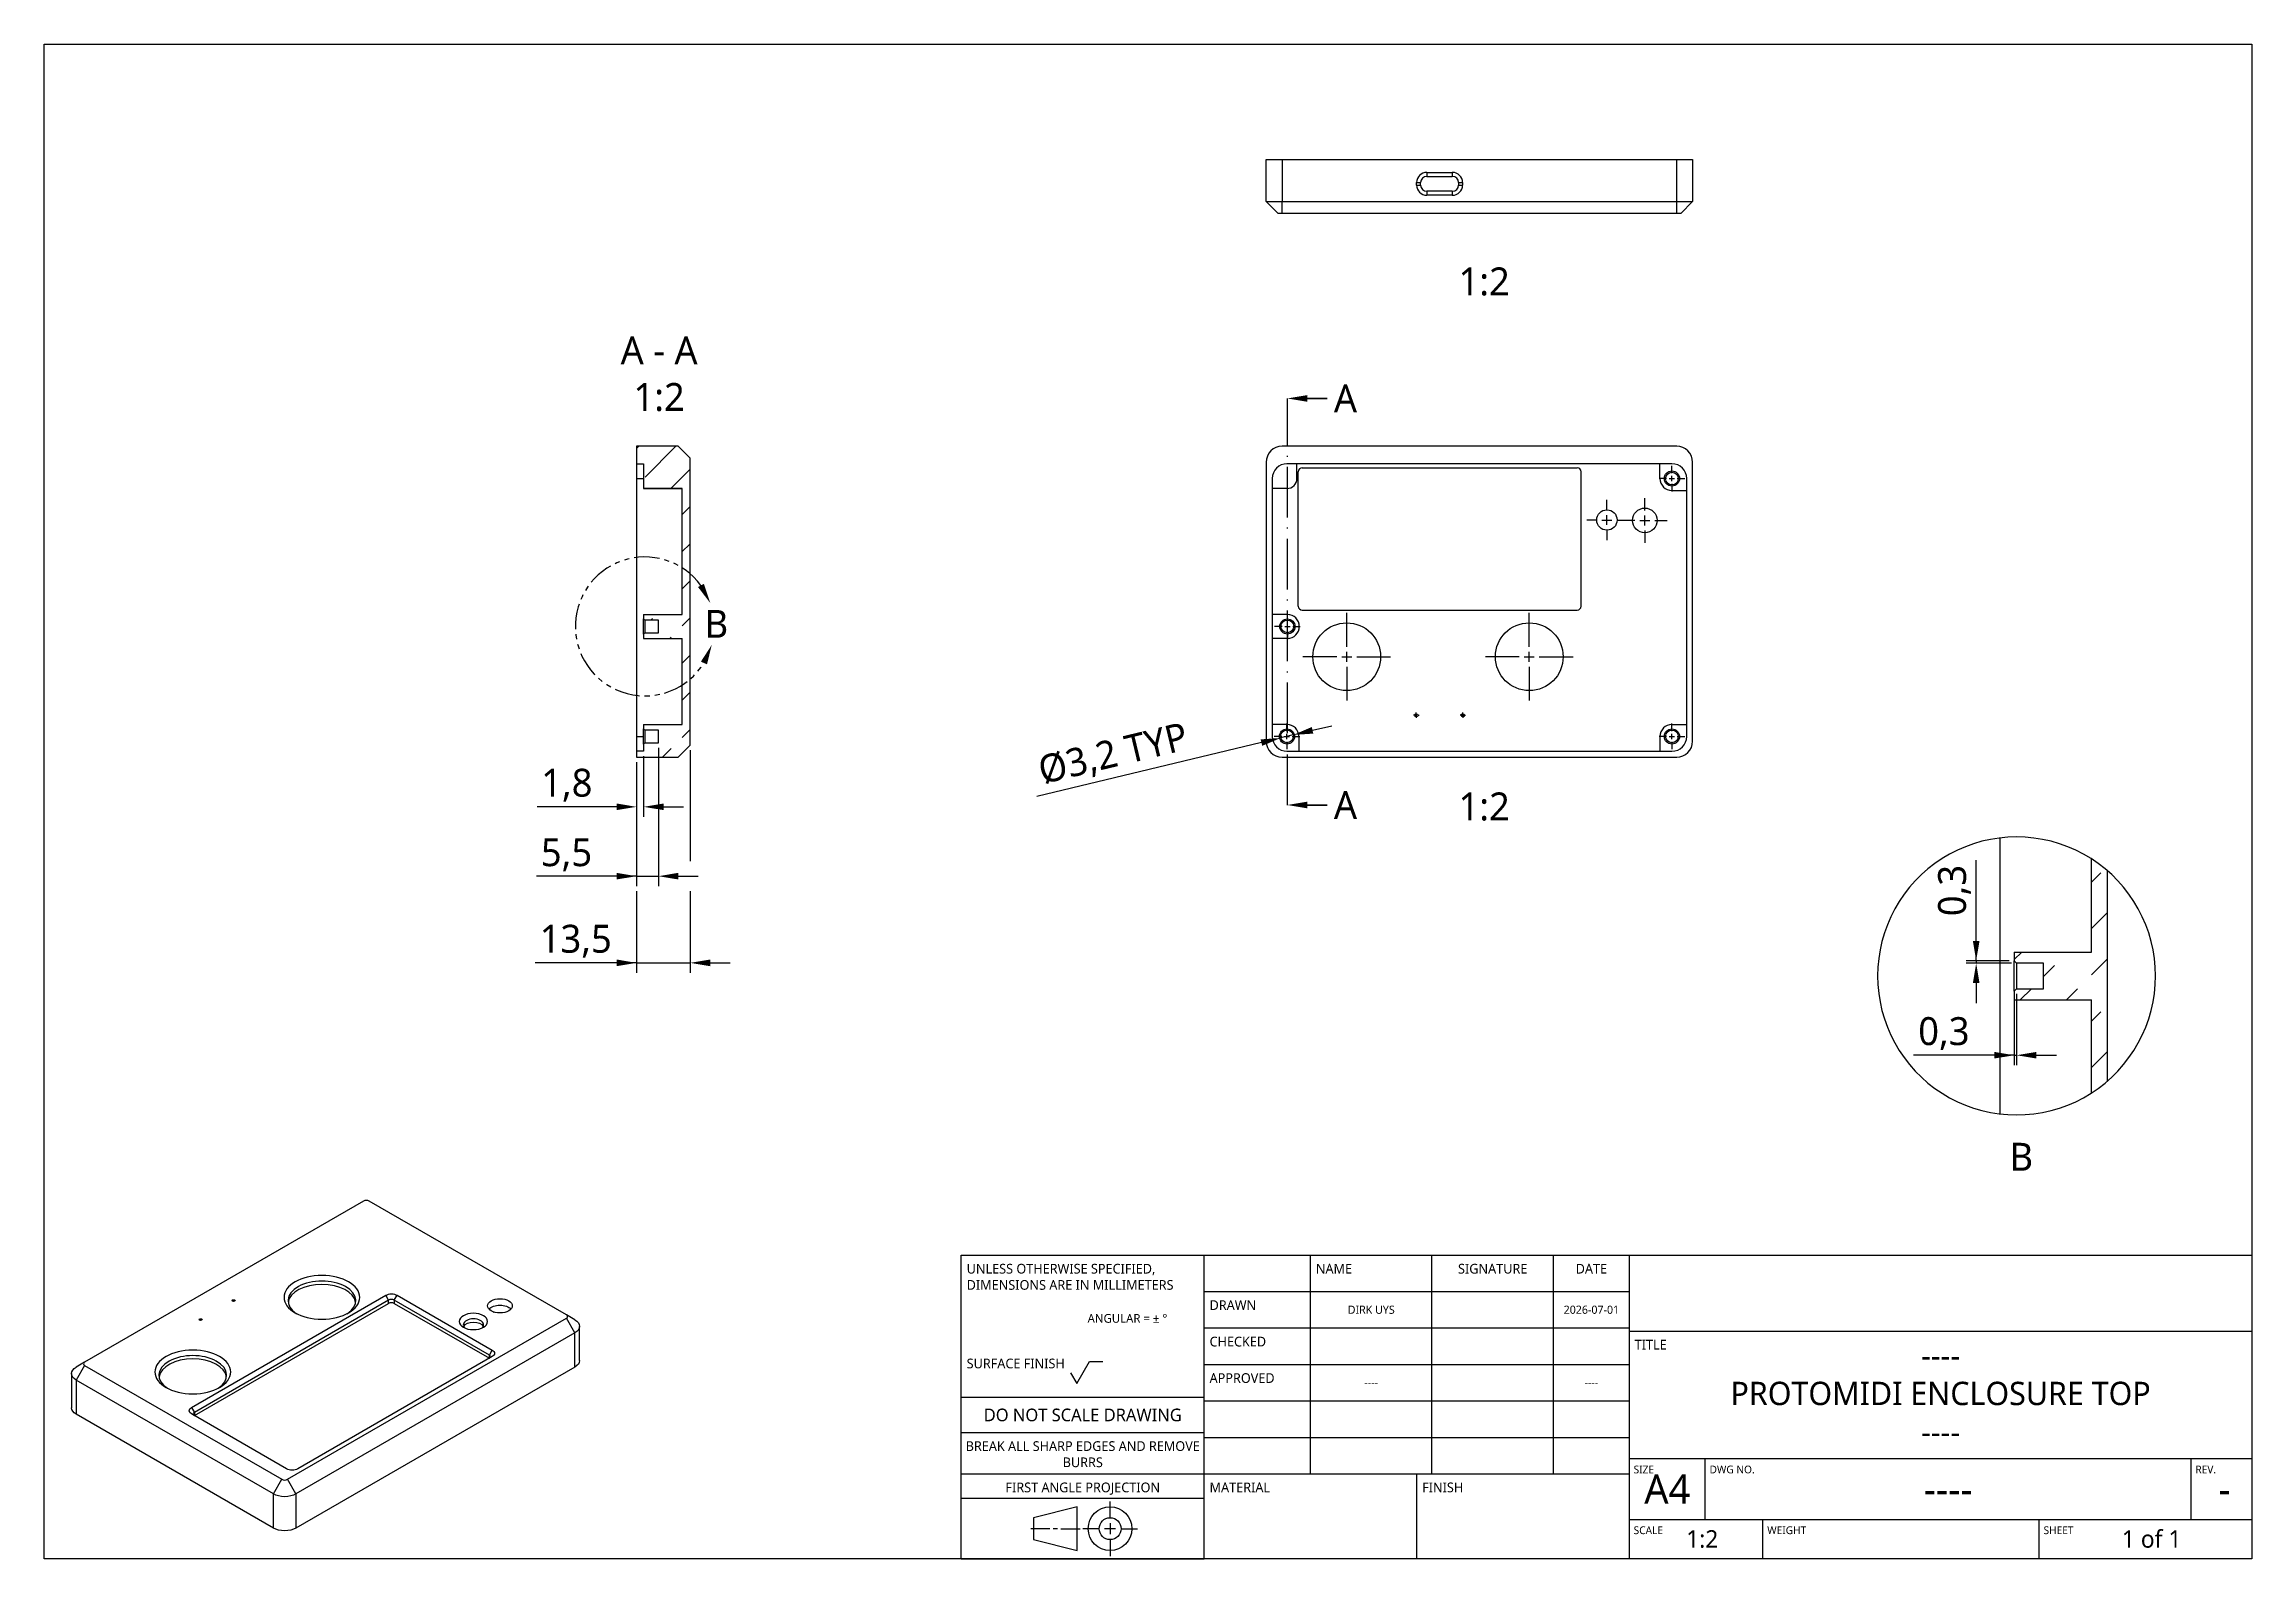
# Model space of a CAD drawing. Extents: x 20 to 297, y 10 to 200.
import ezdxf

# ---------------------------------------------------------------- set-up
doc = ezdxf.new("R2010")
doc.units = 0
doc.header["$LTSCALE"] = 12.7
doc.header["$MEASUREMENT"] = 0
doc.header["$PDMODE"] = 33
doc.header["$PDSIZE"] = 1
for name, pattern in [('CENTER', [0.787402, 0.492126, -0.098425, 0.098425, -0.098425]), ('ONS_DASHDOT', [0.71, 0.5, -0.1, 0.01, -0.1]), ('ONS_PHANTOM', [0.5, 0.25, -0.05, 0.05, -0.05, 0.05, -0.05])]:
    doc.linetypes.add(name, pattern=pattern)
doc.layers.get('DEFPOINTS').update_dxf_attribs({"linetype": 'CONTINUOUS'})
for name, color, linetype in [('ANNOTATION_TEXT', 7, 'CONTINUOUS'), ('BORDER_FRAME', 7, 'CONTINUOUS'), ('CENTERMARKS', 7, 'CONTINUOUS'), ('DETAIL_VIEW_BORDER', 7, 'CONTINUOUS'), ('DETAIL_VIEW_PARENT_BORDER', 7, 'ONS_PHANTOM'), ('SECTION_CUTTING_LINE', 7, 'ONS_DASHDOT'), ('SKETCHED_GEOMETRY', 7, 'CONTINUOUS'), ('TANGENT_LINES', 7, 'CONTINUOUS'), ('TITLE_BLOCK', 7, 'CONTINUOUS'), ('VIEW_HATCHES', 7, 'CONTINUOUS'), ('VISIBLE', 7, 'CONTINUOUS')]:
    doc.layers.add(name, color=color, linetype=linetype)
doc.styles.add('ONSHAPE-STANDARD', font='NotoSans-Regular.ttf')
doc.styles.add('ONSHAPE-STANDARD-DIMENSION', font='')
doc.styles.add('ONSHAPE-STANDARD-FIELDS', font='')
doc.styles.add('ONSHAPE-STANDARD-VIEW-LABE', font='NotoSans-Regular.ttf', dxfattribs={"height": 3.5})
doc.styles.get('ONSHAPE-STANDARD-DIMENSION').set_extended_font_data('Noto Sans')
doc.styles.get('ONSHAPE-STANDARD-FIELDS').set_extended_font_data('Noto Sans')
doc.dimstyles.new('ONSHAPE-ISO-25$0', dxfattribs={"dimtxt": 3.5, "dimasz": 2.5, "dimexe": 1.25, "dimexo": 0.625, "dimtad": 1, "dimtxsty": 'ONSHAPE-STANDARD-DIMENSION', "dimcen": 2.5, "dimclrd": 7, "dimclre": 7, "dimclrt": 7, "dimadec": 1, "dimazin": 3, "dimtfac": 1, "dimtmove": 0, "dimatfit": 3})
doc.dimstyles.new('ONSHAPE-ISO-25$3', dxfattribs={"dimtxt": 3.5, "dimasz": 2.5, "dimexe": 1.25, "dimexo": 0.625, "dimtad": 1, "dimtxsty": 'ONSHAPE-STANDARD-DIMENSION', "dimcen": 0, "dimclrd": 7, "dimclre": 7, "dimclrt": 7, "dimadec": 1, "dimazin": 3, "dimtfac": 1, "dimtmove": 0, "dimatfit": 3})

# ---------------------------------------------------------------- blocks, each defined once
blk = doc.blocks.new('*D1')
at = {"layer": 'ANNOTATION_TEXT', "color": 7}
for p, q in [((97.07, 111.74), (97.07, 94.38)), ((94.32, 109.93), (94.32, 94.38)), ((94.32, 95.63), (81.76, 95.63)), ((91.82, 95.63), (89.32, 95.63)), ((94.32, 95.63), (97.07, 95.63)), ((99.57, 95.63), (102.07, 95.63))]:
    blk.add_line(p, q, dxfattribs=at)
for points in [[(91.82, 95.22), (91.82, 96.05), (94.32, 95.63)], [(99.57, 96.05), (99.57, 95.22), (97.07, 95.63)]]:
    blk.add_solid(points, dxfattribs=at)
at = {"layer": 'DEFPOINTS', "color": 0}
for p in [(97.07, 112.36), (94.32, 110.56), (97.07, 95.63), (97.07, 95.63)]:
    blk.add_point(p, dxfattribs=at)
at = {"layer": 'ANNOTATION_TEXT', "color": 7, "insert": (85.54, 98.32), "char_height": 3.5, "attachment_point": 5, "style": 'ONSHAPE-STANDARD-DIMENSION'}
blk.add_mtext('5,5', dxfattribs=at)
blk = doc.blocks.new('*D2')
at = {"layer": 'ANNOTATION_TEXT', "color": 7}
for p, q in [((101.07, 111.43), (101.07, 97.51)), ((94.32, 109.93), (94.32, 97.51)), ((94.32, 93.76), (94.32, 83.51)), ((101.07, 93.76), (101.07, 83.51)), ((94.32, 84.76), (81.59, 84.76)), ((94.32, 84.76), (101.07, 84.76)), ((103.57, 84.76), (106.07, 84.76))]:
    blk.add_line(p, q, dxfattribs=at)
for points in [[(91.82, 84.34), (91.82, 85.18), (94.32, 84.76)], [(103.57, 85.18), (103.57, 84.34), (101.07, 84.76)]]:
    blk.add_solid(points, dxfattribs=at)
at = {"layer": 'DEFPOINTS', "color": 0}
for p in [(101.07, 112.06), (94.32, 110.56), (101.07, 84.76), (101.07, 84.76)]:
    blk.add_point(p, dxfattribs=at)
at = {"layer": 'ANNOTATION_TEXT', "color": 7, "insert": (86.7, 87.47), "char_height": 3.5, "attachment_point": 5, "style": 'ONSHAPE-STANDARD-DIMENSION'}
blk.add_mtext('13,5', dxfattribs=at)
blk = doc.blocks.new('*D3')
at = {"layer": 'ANNOTATION_TEXT', "color": 7}
for p, q in [((94.32, 109.93), (94.32, 103.08)), ((95.22, 110.68), (95.22, 103.08)), ((92.44, 104.33), (81.85, 104.33)), ((91.82, 104.33), (89.32, 104.33)), ((97.72, 104.33), (100.22, 104.33))]:
    blk.add_line(p, q, dxfattribs=at)
for points in [[(91.82, 103.92), (91.82, 104.75), (94.32, 104.33)], [(97.72, 104.75), (97.72, 103.92), (95.22, 104.33)]]:
    blk.add_solid(points, dxfattribs=at)
at = {"layer": 'DEFPOINTS', "color": 0}
for p in [(95.22, 111.31), (94.32, 110.56), (95.22, 104.33), (95.22, 104.33)]:
    blk.add_point(p, dxfattribs=at)
at = {"layer": 'ANNOTATION_TEXT', "color": 7, "insert": (85.58, 107.04), "char_height": 3.5, "attachment_point": 5, "style": 'ONSHAPE-STANDARD-DIMENSION'}
blk.add_mtext('1,8', dxfattribs=at)
blk = doc.blocks.new('*D4')
at = {"layer": 'ANNOTATION_TEXT', "color": 7}
for p, q in [((179.15, 113.93), (181.58, 114.51)), ((172.73, 112.39), (144.55, 105.63)), ((176.72, 113.35), (175.16, 112.97))]:
    blk.add_line(p, q, dxfattribs=at)
for points in [[(179.05, 114.34), (179.24, 113.52), (176.72, 113.35)], [(172.83, 111.98), (172.63, 112.79), (175.16, 112.97)]]:
    blk.add_solid(points, dxfattribs=at)
at = {"layer": 'DEFPOINTS', "color": 0}
for p in [(175.16, 112.97), (176.72, 113.35)]:
    blk.add_point(p, dxfattribs=at)
at = {"layer": 'ANNOTATION_TEXT', "color": 7, "insert": (154.17, 110.78), "char_height": 3.5, "attachment_point": 5, "rotation": 13.4978, "style": 'ONSHAPE-STANDARD-DIMENSION'}
blk.add_mtext('%%c3,2 TYP', dxfattribs=at)
blk = doc.blocks.new('*D5')
at = {"layer": 'ANNOTATION_TEXT', "color": 7}
for p, q in [((262.41, 85.02), (262.41, 97.65)), ((262.41, 87.52), (262.41, 90.02)), ((266.55, 85.02), (261.16, 85.02)), ((266.85, 84.72), (261.16, 84.72)), ((262.41, 85.02), (262.41, 84.72)), ((262.41, 82.22), (262.41, 79.72))]:
    blk.add_line(p, q, dxfattribs=at)
for points in [[(262, 87.52), (262.83, 87.52), (262.41, 85.02)], [(262.83, 82.22), (262, 82.22), (262.41, 84.72)]]:
    blk.add_solid(points, dxfattribs=at)
at = {"layer": 'DEFPOINTS', "color": 0}
for p in [(262.41, 84.72), (262.41, 84.72), (267.18, 85.02), (267.48, 84.72)]:
    blk.add_point(p, dxfattribs=at)
at = {"layer": 'ANNOTATION_TEXT', "color": 7, "insert": (259.7, 93.83), "char_height": 3.5, "attachment_point": 5, "rotation": 90, "style": 'ONSHAPE-STANDARD-DIMENSION'}
blk.add_mtext('0,3', dxfattribs=at)
blk = doc.blocks.new('*D6')
at = {"layer": 'ANNOTATION_TEXT', "color": 7}
for p, q in [((267.18, 80.59), (267.18, 71.92)), ((267.48, 80.89), (267.48, 71.92)), ((267.18, 73.17), (254.55, 73.17)), ((264.68, 73.17), (262.18, 73.17)), ((267.18, 73.17), (267.48, 73.17)), ((269.98, 73.17), (272.48, 73.17))]:
    blk.add_line(p, q, dxfattribs=at)
for points in [[(264.68, 72.76), (264.68, 73.59), (267.18, 73.17)], [(269.98, 73.59), (269.98, 72.76), (267.48, 73.17)]]:
    blk.add_solid(points, dxfattribs=at)
at = {"layer": 'DEFPOINTS', "color": 0}
for p in [(267.18, 81.22), (267.48, 81.52), (267.48, 73.17), (267.48, 73.17)]:
    blk.add_point(p, dxfattribs=at)
at = {"layer": 'ANNOTATION_TEXT', "color": 7, "insert": (258.36, 75.88), "char_height": 3.5, "attachment_point": 5, "style": 'ONSHAPE-STANDARD-DIMENSION'}
blk.add_mtext('0,3', dxfattribs=at)

msp = doc.modelspace()

# ---------------------------------------------------------------- hatches: boundary and pattern name
at = {"layer": 'VIEW_HATCHES'}
h = msp.add_hatch(dxfattribs=at)
h.set_pattern_fill('ISO02W100', color=256, scale=26.38655, style=0, pattern_type=2)
h.set_pattern_definition([(45, (100.0653, 127.026), (-2.33226, 2.33226), [7.916, -1.979])])
edge = h.paths.add_edge_path(flags=0)
edge.add_line((95.2153, 128.4598), (100.0653, 128.4598))
edge.add_line((95.2153, 128.4598), (95.2153, 127.9098))
edge.add_line((95.2153, 127.9098), (95.3653, 127.7598))
edge.add_line((97.0653, 127.7598), (95.3653, 127.7598))
edge.add_line((97.0653, 126.1598), (97.0653, 127.7598))
edge.add_line((95.3653, 126.1598), (97.0653, 126.1598))
edge.add_line((95.3653, 126.1598), (95.2153, 126.0098))
edge.add_line((95.2153, 126.0098), (95.2153, 125.4598))
edge.add_line((95.2153, 125.4598), (100.0653, 125.4598))
edge.add_line((100.0653, 114.659), (100.0653, 125.4598))
edge.add_line((95.2153, 114.659), (100.0653, 114.659))
edge.add_line((95.2153, 114.659), (95.2153, 114.1085))
edge.add_line((95.2153, 114.1085), (95.3653, 113.9582))
edge.add_line((97.0653, 113.9582), (95.3653, 113.9582))
edge.add_line((97.0653, 112.3614), (97.0653, 113.9582))
edge.add_line((95.3653, 112.3614), (97.0653, 112.3614))
edge.add_line((95.3653, 112.3614), (95.2153, 112.2111))
edge.add_line((95.2153, 112.2111), (95.2153, 111.3098))
edge.add_line((95.2153, 111.3098), (94.3153, 111.3098))
edge.add_line((94.3153, 111.3098), (94.3153, 110.5598))
edge.add_line((94.3153, 110.5598), (99.5653, 110.5598))
edge.add_line((99.5653, 110.5598), (101.0653, 112.0598))
edge.add_line((101.0653, 112.0598), (101.0653, 148.0598))
edge.add_line((101.0653, 148.0598), (99.5653, 149.5598))
edge.add_line((99.5653, 149.5598), (94.3153, 149.5598))
edge.add_line((94.3153, 149.5598), (94.3153, 147.3598))
edge.add_line((94.3153, 147.3598), (95.2153, 147.3598))
edge.add_line((95.2153, 147.3598), (95.2153, 144.2608))
edge.add_line((100.0653, 144.2608), (95.2153, 144.2608))
edge.add_line((100.0653, 128.4598), (100.0653, 144.2608))

# ---------------------------------------------------------------- linework, layer by layer
at = {"layer": 'BORDER_FRAME'}
for p, q in [((20, 10), (20, 200)), ((20, 200), (297, 200)), ((297, 200), (297, 10)), ((297, 10), (20, 10))]:
    msp.add_line(p, q, dxfattribs=at)
at = {"layer": 'CENTERMARKS', "linetype": 'CENTER'}
for p, q in [((224.2375, 146.1748), (224.2375, 147.1248)), ((223.5725, 145.5098), (222.6225, 145.5098)), ((224.2375, 144.8448), (224.2375, 143.8948)), ((224.9025, 145.5098), (225.8525, 145.5098)), ((216.085, 141.5598), (216.085, 142.8348)), ((220.8375, 141.5098), (220.8375, 143.0598)), ((214.835, 140.3098), (213.56, 140.3098)), ((216.085, 139.0598), (216.085, 137.7848)), ((217.335, 140.3098), (218.61, 140.3098)), ((219.5875, 140.2598), (218.0375, 140.2598)), ((220.8375, 139.0098), (220.8375, 137.4598)), ((222.0875, 140.2598), (223.6375, 140.2598)), ((175.9875, 127.6248), (175.9875, 128.5748)), ((183.4375, 124.4098), (183.4375, 128.6598)), ((206.3375, 124.4098), (206.3375, 128.6598)), ((175.3225, 126.9598), (174.3725, 126.9598)), ((175.9875, 126.2948), (175.9875, 125.3448)), ((176.6525, 126.9598), (177.6025, 126.9598)), ((182.1875, 123.1598), (177.9375, 123.1598)), ((183.4375, 121.9098), (183.4375, 117.6598)), ((184.6875, 123.1598), (188.9375, 123.1598)), ((205.0875, 123.1598), (200.8375, 123.1598)), ((206.3375, 121.9098), (206.3375, 117.6598)), ((207.5875, 123.1598), (211.8375, 123.1598)), ((175.9375, 113.8248), (175.9375, 114.7748)), ((192.0265, 115.8161), (191.8265, 115.8161)), ((192.1665, 115.9561), (192.1665, 116.1561)), ((192.1665, 115.6761), (192.1665, 115.4761)), ((192.3065, 115.8161), (192.5065, 115.8161)), ((197.8685, 115.8161), (197.6685, 115.8161)), ((198.0085, 115.9561), (198.0085, 116.1561)), ((198.0085, 115.6761), (198.0085, 115.4761)), ((198.1485, 115.8161), (198.3485, 115.8161)), ((224.2375, 113.8248), (224.2375, 114.7748)), ((175.2725, 113.1598), (174.3225, 113.1598)), ((175.9375, 112.4948), (175.9375, 111.5448)), ((176.6025, 113.1598), (177.5525, 113.1598)), ((223.5725, 113.1598), (222.6225, 113.1598)), ((224.2375, 112.4948), (224.2375, 111.5448)), ((224.9025, 113.1598), (225.8525, 113.1598))]:
    msp.add_line(p, q, dxfattribs=at)
at = {"layer": 'CENTERMARKS', "linetype": 'CONTINUOUS'}
for p, q in [((223.905, 145.5098), (224.57, 145.5098)), ((224.2375, 145.1773), (224.2375, 145.8423)), ((215.46, 140.3098), (216.71, 140.3098)), ((216.085, 139.6848), (216.085, 140.9348)), ((220.2125, 140.2598), (221.4625, 140.2598)), ((220.8375, 139.6348), (220.8375, 140.8848)), ((175.655, 126.9598), (176.32, 126.9598)), ((175.9875, 126.6273), (175.9875, 127.2923)), ((182.8125, 123.1598), (184.0625, 123.1598)), ((183.4375, 122.5348), (183.4375, 123.7848)), ((205.7125, 123.1598), (206.9625, 123.1598)), ((206.3375, 122.5348), (206.3375, 123.7848)), ((192.0965, 115.8161), (192.2365, 115.8161)), ((192.1665, 115.7461), (192.1665, 115.8861)), ((197.9385, 115.8161), (198.0785, 115.8161)), ((198.0085, 115.7461), (198.0085, 115.8861)), ((175.605, 113.1598), (176.27, 113.1598)), ((175.9375, 112.8273), (175.9375, 113.4923)), ((223.905, 113.1598), (224.57, 113.1598)), ((224.2375, 112.8273), (224.2375, 113.4923))]:
    msp.add_line(p, q, dxfattribs=at)
at = {"layer": 'DETAIL_VIEW_BORDER', "flags": 128}
msp.add_lwpolyline([(284.9135, 83.1188), (284.8791, 84.2137), (284.7761, 85.3042), (284.6047, 86.3862), (284.3657, 87.4552), (284.0601, 88.5071), (283.6891, 89.5377), (283.254, 90.543), (282.7567, 91.519), (282.1991, 92.4619), (281.5834, 93.3679), (280.9121, 94.2334), (280.1877, 95.0551), (279.4131, 95.8296), (278.5914, 96.554), (277.7259, 97.2254), (276.8199, 97.8411), (275.877, 98.3987), (274.901, 98.896), (273.8957, 99.3311), (272.8651, 99.7021), (271.8132, 100.0077), (270.7442, 100.2467), (269.6623, 100.418), (268.5717, 100.5211), (267.4769, 100.5555), (266.382, 100.5211), (265.2915, 100.418), (264.2096, 100.2467), (263.1405, 100.0077), (262.0886, 99.7021), (261.058, 99.3311), (260.0527, 98.896), (259.0767, 98.3987), (258.1338, 97.8411), (257.2278, 97.2254), (256.3623, 96.554), (255.5406, 95.8296), (254.7661, 95.0551), (254.0417, 94.2334), (253.3703, 93.3679), (252.7546, 92.4619), (252.197, 91.519), (251.6997, 90.543), (251.2646, 89.5377), (250.8936, 88.5071), (250.588, 87.4552), (250.349, 86.3862), (250.1777, 85.3042), (250.0746, 84.2137), (250.0402, 83.1188), (250.0746, 82.024), (250.1777, 80.9334), (250.349, 79.8515), (250.588, 78.7825), (250.8936, 77.7306), (251.2646, 76.7), (251.6997, 75.6947), (252.197, 74.7187), (252.7546, 73.7758), (253.3703, 72.8698), (254.0417, 72.0043), (254.7661, 71.1826), (255.5406, 70.408), (256.3623, 69.6836), (257.2278, 69.0123), (258.1338, 68.3966), (259.0767, 67.839), (260.0527, 67.3417), (261.058, 66.9066), (262.0886, 66.5356), (263.1405, 66.23), (264.2096, 65.991), (265.2915, 65.8197), (266.382, 65.7166), (267.4769, 65.6822), (268.5717, 65.7166), (269.6623, 65.8197), (270.7442, 65.991), (271.8132, 66.23), (272.8651, 66.5356), (273.8957, 66.9066), (274.901, 67.3417), (275.877, 67.839), (276.8199, 68.3966), (277.7259, 69.0123), (278.5914, 69.6836), (279.4131, 70.408), (280.1877, 71.1826), (280.9121, 72.0043), (281.5834, 72.8698), (282.1991, 73.7758), (282.7567, 74.7187), (283.254, 75.6947), (283.6891, 76.7), (284.0601, 77.7306), (284.3657, 78.7825), (284.6047, 79.8515), (284.7761, 80.9334), (284.8791, 82.024)], close=True, dxfattribs=at)
at = {"layer": 'DETAIL_VIEW_PARENT_BORDER', "color": 7, "linetype": 'ONS_PHANTOM'}
msp.add_arc((95.3653, 126.9598), 8.7183, 36.105595, 328.321129, dxfattribs=at)
at = {"layer": 'DETAIL_VIEW_PARENT_BORDER', "color": 7}
for points in [[(103.5746, 129.8953), (102.7734, 132.2998), (102.0369, 131.91)], [(103.7767, 124.6667), (102.399, 122.5394), (103.1635, 122.2075)]]:
    msp.add_solid(points, dxfattribs=at)
at = {"layer": 'SECTION_CUTTING_LINE', "color": 7}
msp.add_line((175.9875, 104.5598), (175.9875, 155.5598), dxfattribs=at)
for points in [[(175.9875, 155.5598), (178.4875, 155.1431), (178.4875, 155.9765)], [(178.4875, 155.4556), (180.9875, 155.4556), (178.4875, 155.664), (180.9875, 155.664)], [(175.9875, 104.5598), (178.4875, 104.1431), (178.4875, 104.9765)], [(178.4875, 104.4556), (180.9875, 104.4556), (178.4875, 104.664), (180.9875, 104.664)]]:
    msp.add_solid(points, dxfattribs=at)
at = {"layer": 'TANGENT_LINES'}
for p, q in [((175.3375, 185.5179), (175.3375, 180.2679)), ((193.4925, 183.9204), (196.6825, 183.9204)), ((193.4925, 183.9204), (193.4925, 183.4204)), ((196.6825, 183.9204), (196.6825, 183.4204)), ((224.8375, 180.2679), (224.8375, 185.5179)), ((175.3375, 178.7679), (175.3375, 180.2679)), ((192.2025, 182.3304), (192.2025, 182.6304)), ((192.2025, 182.6304), (192.7025, 182.6304)), ((192.2025, 182.3304), (192.7025, 182.3304)), ((193.4925, 181.5404), (193.4925, 181.0404)), ((196.6825, 181.0404), (193.4925, 181.0404)), ((196.6825, 181.5404), (196.6825, 181.0404)), ((197.4725, 182.6304), (197.9725, 182.6304)), ((197.4725, 182.3304), (197.9725, 182.3304)), ((197.9725, 182.6304), (197.9725, 182.3304)), ((224.8375, 178.7679), (224.8375, 180.2679)), ((94.3153, 145.5098), (95.2153, 145.5098)), ((94.3153, 113.1598), (95.2153, 113.1598)), ((63.2245, 42.4508), (62.871, 43.0632)), ((63.2245, 42.0426), (63.2245, 42.4508)), ((63.9317, 42.4508), (64.2852, 43.0632)), ((63.9317, 42.4508), (63.9317, 42.0426)), ((86.5944, 38.3442), (85.5337, 40.1813)), ((75.8573, 35.5655), (76.2109, 36.1779)), ((86.5944, 34.0576), (86.5944, 38.3442)), ((25.0761, 34.2617), (24.0154, 32.4246)), ((75.8573, 35.1573), (75.8573, 35.5655)), ((24.0154, 32.4246), (24.0154, 28.138)), ((38.49, 28.9868), (38.8435, 28.3744)), ((38.8435, 28.3744), (38.8435, 27.9662)), ((48.7642, 18.1359), (49.8248, 19.973)), ((51.5926, 18.1359), (50.532, 19.973)), ((48.7642, 13.8493), (48.7642, 18.1359)), ((51.5926, 18.1359), (51.5926, 13.8493))]:
    msp.add_line(p, q, dxfattribs=at)
for centre, start, end in [((193.4925, 182.6304), 90, 180), ((196.6825, 182.6304), 0, 90), ((193.4925, 182.3304), 180, 270), ((196.6825, 182.3304), 270, 0)]:
    msp.add_arc(centre, 1.29, start, end, dxfattribs=at)
at = {"layer": 'TITLE_BLOCK'}
for p, q in [((135.075, 10), (135.075, 48.1)), ((135.075, 48.1), (165.555, 48.1)), ((165.555, 10), (165.555, 48.1)), ((165.555, 48.1), (218.895, 48.1)), ((178.89, 20.668), (178.89, 48.1)), ((194.13, 20.668), (194.13, 48.1)), ((209.37, 20.668), (209.37, 48.1)), ((218.895, 10), (218.895, 48.1)), ((218.895, 48.1), (297, 48.1)), ((165.555, 43.528), (218.895, 43.528)), ((165.555, 38.956), (218.895, 38.956)), ((218.895, 38.575), (297, 38.575)), ((148.791, 33.3172), (149.553, 31.9974)), ((149.553, 31.9974), (151.1532, 34.769)), ((151.1532, 34.769), (152.8296, 34.769)), ((165.555, 34.384), (218.895, 34.384)), ((135.075, 30.2692), (165.555, 30.2692)), ((165.555, 29.812), (218.895, 29.812)), ((135.075, 25.8496), (165.555, 25.8496)), ((165.555, 25.24), (218.895, 25.24)), ((218.895, 22.573), (297, 22.573)), ((228.42, 14.953), (228.42, 22.573)), ((289.38, 14.953), (289.38, 22.573)), ((135.075, 20.668), (165.555, 20.668)), ((165.555, 20.668), (218.895, 20.668)), ((192.225, 10), (192.225, 20.668)), ((135.075, 17.62), (165.555, 17.62)), ((153.744, 15.1511), (153.744, 17.2085)), ((149.6292, 16.5227), (144.1428, 15.1511)), ((144.1428, 15.1511), (144.1428, 12.4079)), ((149.6292, 11.0363), (149.6292, 16.5227)), ((153.744, 14.4653), (153.744, 13.0937)), ((218.895, 14.953), (297, 14.953)), ((235.659, 10), (235.659, 14.953)), ((270.33, 10), (270.33, 14.953)), ((146.2002, 13.7795), (143.7999, 13.7795)), ((144.1428, 12.4079), (149.6292, 11.0363)), ((147.1603, 13.7795), (146.6117, 13.7795)), ((147.5718, 13.7795), (149.9721, 13.7795)), ((152.3724, 13.7795), (150.315, 13.7795)), ((154.4298, 13.7795), (153.0582, 13.7795)), ((153.744, 12.4079), (153.744, 10.3505)), ((155.1156, 13.7795), (157.173, 13.7795)), ((135.075, 10), (165.555, 10))]:
    msp.add_line(p, q, dxfattribs=at)
for radius in [2.7432, 1.3716]:
    msp.add_circle((153.744, 13.7795), radius, dxfattribs=at)
at = {"layer": 'VIEW_HATCHES', "linetype": 'CONTINUOUS'}
for p, q in [((276.8769, 94.8754), (278.0393, 96.0379)), ((276.8769, 89.0632), (278.8769, 91.0632)), ((267.1769, 85.1754), (268.1203, 86.1188)), ((270.8769, 83.0632), (272.2271, 84.4134)), ((276.8769, 83.251), (278.8769, 85.251)), ((267.9325, 80.1188), (269.3325, 81.5188)), ((273.7447, 80.1188), (275.1332, 81.5073)), ((276.8769, 77.4387), (278.0393, 78.6012)), ((276.8769, 71.6265), (278.8769, 73.6265))]:
    msp.add_line(p, q, dxfattribs=at)
at = {"layer": 'VISIBLE'}
for p, q in [((173.3375, 180.2679), (173.3375, 185.5179)), ((173.3375, 185.5179), (175.3375, 185.5179)), ((175.3375, 185.5179), (224.8375, 185.5179)), ((193.4925, 183.4204), (196.6825, 183.4204)), ((224.8375, 185.5179), (226.8375, 185.5179)), ((226.8375, 185.5179), (226.8375, 180.2679)), ((174.8375, 178.7679), (173.3375, 180.2679)), ((173.3375, 180.2679), (175.3375, 180.2679)), ((175.3375, 180.2679), (224.8375, 180.2679)), ((192.7025, 182.3304), (192.7025, 182.6304)), ((196.6825, 181.5404), (193.4925, 181.5404)), ((197.4725, 182.6304), (197.4725, 182.3304)), ((224.8375, 180.2679), (226.8375, 180.2679)), ((225.3375, 178.7679), (226.8375, 180.2679)), ((175.3375, 178.7679), (174.8375, 178.7679)), ((224.8375, 178.7679), (175.3375, 178.7679)), ((225.3375, 178.7679), (224.8375, 178.7679)), ((99.5653, 149.5598), (94.3153, 149.5598)), ((94.3153, 149.5598), (94.3153, 147.3598)), ((94.3153, 147.3598), (95.2153, 147.3598)), ((94.3153, 147.3598), (94.3153, 145.5098)), ((95.2153, 147.3598), (95.2153, 144.2608)), ((101.0653, 148.0598), (99.5653, 149.5598)), ((101.0653, 112.0598), (101.0653, 148.0598)), ((173.3375, 147.5598), (173.3375, 112.5598)), ((224.8375, 149.5598), (175.3375, 149.5598)), ((224.2375, 147.3598), (175.9375, 147.3598)), ((177.1875, 145.5098), (177.1875, 147.3598)), ((177.8622, 146.8707), (212.3422, 146.8707)), ((222.7375, 145.5098), (222.7375, 147.3598)), ((226.8375, 112.5598), (226.8375, 147.5598)), ((94.3153, 145.5098), (94.3153, 113.1598)), ((100.0653, 144.2608), (95.2153, 144.2608)), ((95.2153, 144.2598), (95.2153, 144.2608)), ((95.2153, 144.2598), (100.0653, 144.2598)), ((100.0653, 128.4598), (100.0653, 144.2608)), ((174.0875, 145.5098), (174.0875, 113.1598)), ((175.9375, 144.2598), (174.0875, 144.2598)), ((177.3622, 129.5052), (177.3622, 146.3707)), ((212.8422, 129.5052), (212.8422, 146.3707)), ((226.0875, 113.1598), (226.0875, 145.5098)), ((224.2375, 144.0098), (226.0875, 144.0098)), ((95.2153, 128.4598), (95.2153, 127.9098)), ((95.2153, 128.4598), (100.0653, 128.4598)), ((95.2153, 127.9098), (95.3653, 127.7598)), ((95.2153, 126.0098), (95.2153, 127.9098)), ((97.0653, 127.7598), (95.3653, 127.7598)), ((95.3653, 127.7598), (95.3653, 126.1598)), ((97.0653, 126.1598), (97.0653, 127.7598)), ((175.9875, 128.4598), (174.0875, 128.4598)), ((177.8622, 129.0052), (212.3422, 129.0052)), ((95.3653, 126.1598), (95.2153, 126.0098)), ((95.2153, 126.0098), (95.2153, 125.4598)), ((95.2153, 125.4598), (100.0653, 125.4598)), ((95.3653, 126.1598), (97.0653, 126.1598)), ((100.0653, 114.659), (100.0653, 125.4598)), ((175.9875, 125.4598), (174.0875, 125.4598)), ((95.2153, 114.6598), (100.0653, 114.6598)), ((95.2153, 114.659), (95.2153, 114.6598)), ((95.2153, 114.659), (100.0653, 114.659)), ((95.2153, 114.659), (95.2153, 114.1085)), ((95.2153, 114.1085), (95.3653, 113.9582)), ((95.2153, 112.2111), (95.2153, 114.1085)), ((97.0653, 113.9582), (95.3653, 113.9582)), ((95.3653, 113.9582), (95.3653, 112.3614)), ((97.0653, 112.3614), (97.0653, 113.9582)), ((175.9375, 114.6598), (174.0875, 114.6598)), ((224.2375, 114.6598), (226.0875, 114.6598)), ((94.3153, 113.1598), (94.3153, 111.3098)), ((94.3153, 111.3098), (94.3153, 110.5598)), ((95.2153, 111.3098), (94.3153, 111.3098)), ((95.3653, 112.3614), (95.2153, 112.2111)), ((95.2153, 112.2111), (95.2153, 111.3098)), ((95.3653, 112.3614), (97.0653, 112.3614)), ((99.5653, 110.5598), (101.0653, 112.0598)), ((175.9375, 111.3098), (224.2375, 111.3098)), ((177.4375, 113.1598), (177.4375, 111.3098)), ((222.7375, 113.1598), (222.7375, 111.3098)), ((94.3153, 110.5598), (99.5653, 110.5598)), ((175.3375, 110.5598), (224.8375, 110.5598)), ((265.3769, 100.4261), (265.3769, 65.8116)), ((276.8769, 86.1188), (276.8769, 97.8024)), ((278.8769, 69.9353), (278.8769, 96.3024)), ((267.1769, 86.1188), (267.1769, 85.0188)), ((267.1769, 86.1188), (276.8769, 86.1188)), ((267.1769, 85.0188), (267.4769, 84.7188)), ((267.1769, 81.2188), (267.1769, 85.0188)), ((270.8769, 84.7188), (267.4769, 84.7188)), ((267.4769, 84.7188), (267.4769, 81.5188)), ((270.8769, 81.5188), (270.8769, 84.7188)), ((267.4769, 81.5188), (267.1769, 81.2188)), ((267.1769, 81.2188), (267.1769, 80.1188)), ((267.4769, 81.5188), (270.8769, 81.5188)), ((267.1769, 80.1188), (276.8769, 80.1188)), ((276.8769, 68.4353), (276.8769, 80.1188)), ((60.0779, 54.8782), (25.0761, 34.6699)), ((85.5337, 40.5895), (60.785, 54.8782)), ((38.49, 28.9868), (62.871, 43.0632)), ((63.2245, 42.4508), (38.8435, 28.3744)), ((38.8435, 27.9662), (63.2245, 42.0426)), ((75.8573, 35.5655), (63.9317, 42.4508)), ((63.9317, 42.0426), (75.8573, 35.1573)), ((64.2852, 43.0632), (76.2109, 36.1779)), ((50.532, 19.973), (85.5337, 40.1813)), ((75.8531, 41.2797), (76.4053, 40.9608)), ((86.5944, 39.9772), (85.5337, 40.5895)), ((87.1802, 34.8741), (87.1802, 39.1607)), ((86.5944, 38.3442), (51.5926, 18.1359)), ((23.4297, 33.2411), (23.4297, 28.9545)), ((25.0761, 34.6699), (24.0154, 34.0576)), ((25.0761, 34.2617), (49.8248, 19.973)), ((86.5944, 34.0576), (51.5926, 13.8493)), ((76.2109, 35.3614), (51.8298, 21.285)), ((48.7642, 18.1359), (24.0154, 32.4246)), ((48.7642, 13.8493), (24.0154, 28.138)), ((50.4156, 21.285), (38.49, 28.1703))]:
    msp.add_line(p, q, dxfattribs=at)
for centre, radius in [((224.2375, 145.5098), 0.95), ((224.2375, 145.5098), 0.8), ((216.085, 140.3098), 1.275), ((220.8375, 140.2598), 1.55), ((175.9875, 126.9598), 0.95), ((175.9875, 126.9598), 0.8), ((183.4375, 123.1598), 4.25), ((206.3375, 123.1598), 4.25), ((175.9375, 113.1598), 0.95), ((175.9375, 113.1598), 0.8), ((192.1665, 115.8161), 0.2), ((198.0085, 115.8161), 0.2), ((224.2375, 113.1598), 0.95), ((224.2375, 113.1598), 0.8)]:
    msp.add_circle(centre, radius, dxfattribs=at)
for centre, radius, start, end in [((193.4925, 182.6304), 0.79, 90, 180), ((196.6825, 182.6304), 0.79, 0, 90), ((193.4925, 182.3304), 0.79, 180, 270), ((196.6825, 182.3304), 0.79, 270, 0), ((175.3375, 147.5598), 2, 90, 180), ((175.9375, 145.5098), 1.85, 90, 180), ((177.8622, 146.3707), 0.5, 90, 180), ((212.3422, 146.3707), 0.5, 0, 90), ((224.2375, 145.5098), 1.85, 0, 90), ((224.8375, 147.5598), 2, 0, 90), ((175.9375, 145.5098), 1.25, 270, 0), ((224.2375, 145.5098), 1.5, 180, 270), ((175.9875, 126.9598), 1.5, 270, 90), ((177.8622, 129.5052), 0.5, 180, 270), ((212.3422, 129.5052), 0.5, 270, 0), ((175.9375, 113.1598), 1.5, 0, 90), ((224.2375, 113.1598), 1.5, 90, 180), ((175.3375, 112.5598), 2, 180, 270), ((175.9375, 113.1598), 1.85, 180, 270), ((224.2375, 113.1598), 1.85, 270, 0), ((224.8375, 112.5598), 2, 270, 0)]:
    msp.add_arc(centre, radius, start, end, dxfattribs=at)
for centre, major_axis, start_param, end_param in [((60.4314, 54.6741), (-0.5, 0), 10.21017612, 11.78097245), ((54.8453, 42.3858), (-4.25, 0), 8.69659803, 13.29455055), ((54.8453, 41.9776), (-4.25, 0), 9.50806324, 12.48308533), ((63.5781, 42.2467), (-0.5, 0), 10.21017612, 11.78097245), ((63.5781, 41.8384), (-0.5, 0), 10.21017612, 11.78097245), ((73.8647, 39.3638), (-1.275, 0), 8.82014713, 13.17100144), ((85.1802, 40.3854), (-0.5, 0), 8.6393798, 10.21017612), ((25.4297, 34.4658), (-0.5, 0), 11.78097245, 13.35176878), ((38.6526, 33.0369), (-4.25, 0), 8.69659803, 13.29455055), ((38.6526, 32.6287), (-4.25, 0), 9.50806324, 12.48308533), ((75.5038, 35.3614), (-0.5, 0), 2.35619449, 3.92699082), ((39.1971, 28.1703), (-0.5, 0), 11.78097245, 13.35176878), ((50.1784, 20.1771), (-0.5, 0), 0.78539816, 2.35619449)]:
    msp.add_ellipse(centre, major_axis=major_axis, ratio=0.57735027, start_param=start_param, end_param=end_param, dxfattribs=at)
at = {"layer": 'VISIBLE', "extrusion": (0, 0, -1)}
for centre, major_axis in [((54.8453, 42.7941), (4.75, 0)), ((73.8647, 39.772), (1.775, 0)), ((38.6526, 33.4452), (4.75, 0))]:
    msp.add_ellipse(centre, major_axis=major_axis, ratio=0.57735027, dxfattribs=at)
at = {"layer": 'VISIBLE'}
for centre, major_axis in [((43.763, 42.3918), (-0.2, 0)), ((77.1899, 41.7326), (-1.55, 0)), ((39.6321, 40.0069), (-0.2, 0))]:
    msp.add_ellipse(centre, major_axis=major_axis, ratio=0.57735027, dxfattribs=at)
at = {"layer": 'VISIBLE', "extrusion": (0, 0, -1)}
for centre, major_axis, start_param, end_param in [((63.5781, 42.6549), (1, 0), 10.21017612, 11.78097245), ((77.1899, 40.9161), (1.55, 0), 9.89849588, 12.0926527), ((73.8647, 38.9555), (1.275, 0), 9.70575736, 12.28539121), ((85.1802, 39.1607), (2, 0), 11.78097245, 13.35176878), ((75.5038, 35.7697), (1, 0), 11.78097245, 13.35176878), ((25.4297, 33.2411), (2, 0), 2.35619449, 3.92699082), ((85.1802, 34.8741), (2, 0), 0, 0.78539816), ((25.4297, 28.9545), (2, 0), 2.35619449, 3.14159265), ((39.1971, 28.5785), (1, 0), 8.6393798, 10.21017612), ((51.1227, 21.6933), (1, 0), 0.78539816, 2.35619449), ((50.1784, 18.9524), (2, 0), 0.78539816, 2.35619449), ((50.1784, 14.6658), (2, 0), 0.78539816, 2.35619449)]:
    msp.add_ellipse(centre, major_axis=major_axis, ratio=0.57735027, start_param=start_param, end_param=end_param, dxfattribs=at)

# ---------------------------------------------------------------- texts
at = {"layer": 'ANNOTATION_TEXT', "color": 7, "char_height": 3.5, "attachment_point": 2, "style": 'ONSHAPE-STANDARD-VIEW-LABE'}
for s, insert in [(' 1:2', (200.0875, 171.9929)), (' A - A ^J 1:2', (96.5676, 163.3294)), (' 1:2', (200.0875, 106.1348)), (' B ', (267.4769, 62.1885))]:
    msp.add_mtext(s, dxfattribs=dict(at, insert=insert))
at = {"layer": 'SECTION_CUTTING_LINE', "color": 7, "char_height": 3.5, "width": 3.120913, "attachment_point": 1, "style": 'ONSHAPE-STANDARD'}
for insert in [(181.8209, 157.3098), (181.8209, 106.3098)]:
    msp.add_mtext('\\fNoto Sans|b0|i0|c0|p0;\\W1.0000000000;\\T1.0000000000;\\o\\lA', dxfattribs=dict(at, insert=insert))
at = {"layer": 'SKETCHED_GEOMETRY', "color": 7, "insert": (102.8591, 129.0381), "char_height": 3.5, "width": 3.173365, "attachment_point": 1, "style": 'ONSHAPE-STANDARD'}
msp.add_mtext('\\fNoto Sans|b0|i0|c0|p0;\\W1.0000000000;\\T1.0000000000;\\o\\lB', dxfattribs=at)
at = {"layer": 'TITLE_BLOCK'}
for s, insert, char_height, width, attachment_point, style in [('UNLESS OTHERWISE SPECIFIED, DIMENSIONS ARE IN MILLIMETERS', (135.7456, 47.0027), 1.2192, 29.8704, 1, 'ONSHAPE-STANDARD'), ('NAME', (179.5606, 47.0027), 1.2192, 14.9352, 1, 'ONSHAPE-STANDARD'), ('SIGNATURE', (201.75, 47.0027), 1.2192, 14.9352, 2, 'ONSHAPE-STANDARD'), ('DATE', (214.1325, 47.0027), 1.2192, 9.3345, 2, 'ONSHAPE-STANDARD'), ('DRAWN', (166.2256, 42.4307), 1.2192, 13.0683, 1, 'ONSHAPE-STANDARD'), ('DIRK UYS', (186.51, 41.242), 1.02413, 15.24, 5, 'ONSHAPE-STANDARD-FIELDS'), ('2026-07-01', (214.1325, 41.242), 1.02413, 9.525, 5, 'ONSHAPE-STANDARD-FIELDS'), ('^JANGULAR = ± °^J', (150.9185, 42.5404), 1.09728, 14.9352, 1, 'ONSHAPE-STANDARD'), ('CHECKED', (166.2256, 37.8587), 1.2192, 13.0683, 1, 'ONSHAPE-STANDARD'), ('TITLE', (219.5656, 37.4777), 1.2192, 9.3345, 1, 'ONSHAPE-STANDARD'), ('SURFACE FINISH', (135.7456, 35.1155), 1.2192, 14.9352, 1, 'ONSHAPE-STANDARD'), ('APPROVED', (166.2256, 33.2867), 1.2192, 13.0683, 1, 'ONSHAPE-STANDARD'), ('----', (257.9475, 35.527), 2.92608, 70.485, 5, 'ONSHAPE-STANDARD-FIELDS'), ('----', (186.51, 32.098), 1.02413, 15.24, 5, 'ONSHAPE-STANDARD-FIELDS'), ('----', (214.1325, 32.098), 1.02413, 9.525, 5, 'ONSHAPE-STANDARD-FIELDS'), ('PROTOMIDI ENCLOSURE TOP', (257.9475, 30.7264), 2.92608, 70.485, 5, 'ONSHAPE-STANDARD-FIELDS'), ('DO NOT SCALE DRAWING', (150.315, 28.8427), 1.58496, 29.8704, 2, 'ONSHAPE-STANDARD'), ('----', (257.9475, 25.9258), 2.92608, 70.485, 5, 'ONSHAPE-STANDARD-FIELDS'), ('BREAK ALL SHARP EDGES AND REMOVE BURRS', (150.315, 24.7523), 1.2192, 29.8704, 2, 'ONSHAPE-STANDARD'), ('FIRST ANGLE PROJECTION', (150.315, 19.5707), 1.2192, 29.8704, 2, 'ONSHAPE-STANDARD'), ('MATERIAL', (166.2256, 19.5707), 1.2192, 26.1366, 1, 'ONSHAPE-STANDARD'), ('FINISH', (192.8956, 19.5707), 1.2192, 26.1366, 1, 'ONSHAPE-STANDARD'), ('SIZE', (219.4314, 21.6952), 0.97536, 9.3345, 1, 'ONSHAPE-STANDARD'), ('A4', (223.6575, 18.763), 3.6576, 9.525, 5, 'ONSHAPE-STANDARD-FIELDS'), ('DWG NO.', (228.9564, 21.6952), 0.97536, 59.7408, 1, 'ONSHAPE-STANDARD'), ('REV.', (289.9164, 21.6952), 0.97536, 7.4676, 1, 'ONSHAPE-STANDARD'), ('----', (258.9, 18.763), 3.6576, 60.96, 5, 'ONSHAPE-STANDARD-FIELDS'), ('-', (293.571, 18.763), 3.6576, 6.858, 5, 'ONSHAPE-STANDARD-FIELDS'), ('SCALE', (219.4314, 14.0752), 0.97536, 16.42872, 1, 'ONSHAPE-STANDARD'), ('WEIGHT', (236.1954, 14.0752), 0.97536, 33.97758, 1, 'ONSHAPE-STANDARD'), ('SHEET', (270.8664, 14.0752), 0.97536, 26.1366, 1, 'ONSHAPE-STANDARD'), ('1:2', (228.039, 12.4765), 2.19456, 15.24, 5, 'ONSHAPE-STANDARD-FIELDS'), ('1 of 1', (284.427, 12.4765), 2.19456, 25.146, 5, 'ONSHAPE-STANDARD-FIELDS')]:
    msp.add_mtext(s, dxfattribs=dict(at, insert=insert, char_height=char_height, width=width, attachment_point=attachment_point, style=style))

# ---------------------------------------------------------------- dimensions: what is measured, and where the dimension line sits
at = {"layer": 'ANNOTATION_TEXT'}
dim = msp.add_diameter_dim_2p(p1=(176.7155, 113.3465, 1.825), p2=(175.1596, 112.9731, 1.825), dimstyle='ONSHAPE-ISO-25$3', override={"dimscale": 1, "dimlfac": 2, "dimpost": '%%c<> TYP', "dimtofl": 1, "dimtmove": 0, "dimatfit": 3}, dxfattribs=at)
dim.commit()
dim.dimension.update_dxf_attribs({"geometry": '*D4', "text_midpoint": (154.8186, 108.0905), "dimtype": 163})
for base, p1, p2, override, picture, middle in [((101.0653, 84.7604), (94.3153, 110.5598, -24.1), (101.0653, 112.0598, -24.1), {"dimscale": 1, "dimlfac": 2, "dimpost": ''}, '*D2', (86.7032, 84.7604)), ((97.0653, 95.633), (94.3153, 110.5598, -24.1), (97.0653, 112.3614, -24.1), {"dimscale": 1, "dimlfac": 2, "dimpost": ''}, '*D1', (85.536, 95.633)), ((95.2153, 104.3324), (94.3153, 110.5598, -24.1), (95.2153, 111.3098, -24.1), {"dimscale": 1, "dimlfac": 2, "dimpost": ''}, '*D3', (85.5825, 104.3324)), ((267.4769, 73.1729), (267.1769, 81.2188, 1.6), (267.4769, 81.5188, 1.6), {"dimscale": 1, "dimlfac": 1, "dimpost": ''}, '*D6', (258.363, 73.1729))]:
    dim = msp.add_linear_dim(base=base, p1=p1, p2=p2, dimstyle='ONSHAPE-ISO-25$0', override=override, dxfattribs=at)
    dim.commit()
    dim.dimension.update_dxf_attribs({"geometry": picture, "text_midpoint": middle, "dimtype": 160})
dim = msp.add_linear_dim(base=(262.4122, 84.7188), p1=(267.1769, 85.0188, 1.6), p2=(267.4769, 84.7188, 1.6), angle=90, dimstyle='ONSHAPE-ISO-25$0', override={"dimscale": 1, "dimlfac": 1, "dimpost": ''}, dxfattribs=at)
dim.commit()
dim.dimension.update_dxf_attribs({"geometry": '*D5', "text_midpoint": (262.4122, 93.8327), "dimtype": 160})

doc.saveas('drawing.dxf')
